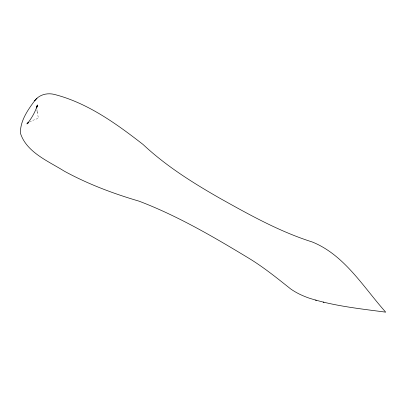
<?xml version="1.0" encoding="UTF-8"?>
<svg xmlns="http://www.w3.org/2000/svg" width="406" height="406" viewBox="0 0 406 406"><rect width="100%" height="100%" fill="white"/><g stroke="black" fill="none" stroke-linecap="round" stroke-linejoin="round"><path stroke-width="0.3" stroke-dasharray="2.03 1.52" d="M29.547 122.049L34.505 119.653L38.408 118.308L36.961 110.498L37.484 114.177M36.961 109.574L37.007 110.813"/><path stroke-width="0.61" d="M36.971 107.093L37.093 105.839L36.535 108.062L37.433 104.951C35.358 111.812 31.734 118.207 27.207 123.754L28.43 122.409L26.877 123.921L28.11 122.982M34.551 100.916C27.608 110.234 20.067 121.15 20.452 133.239C26.517 152.407 48.497 161.228 64.285 171.159C87.935 184.08 113.244 193.586 139.06 201.163C177.295 215.728 212.845 236.465 247.761 257.592C263.022 266.722 276.816 277.922 290.701 288.955C296.294 292.904 302.531 295.822 308.981 298.07C333.828 306.028 359.949 308.722 385.7 312.153C363.487 287.301 344.501 254.932 312.234 241.976C279.749 231.694 249.842 215.033 220.235 198.473C192.936 182.888 166.105 166.095 143.085 144.495C116.319 123.688 87.488 102.809 54.13 94.37C46.969 92.634 38.935 94.75 34.551 100.916L36.976 98.328M315.523 300.115L316.289 300.308M323.227 302.11L323.932 302.287"/></g></svg>
